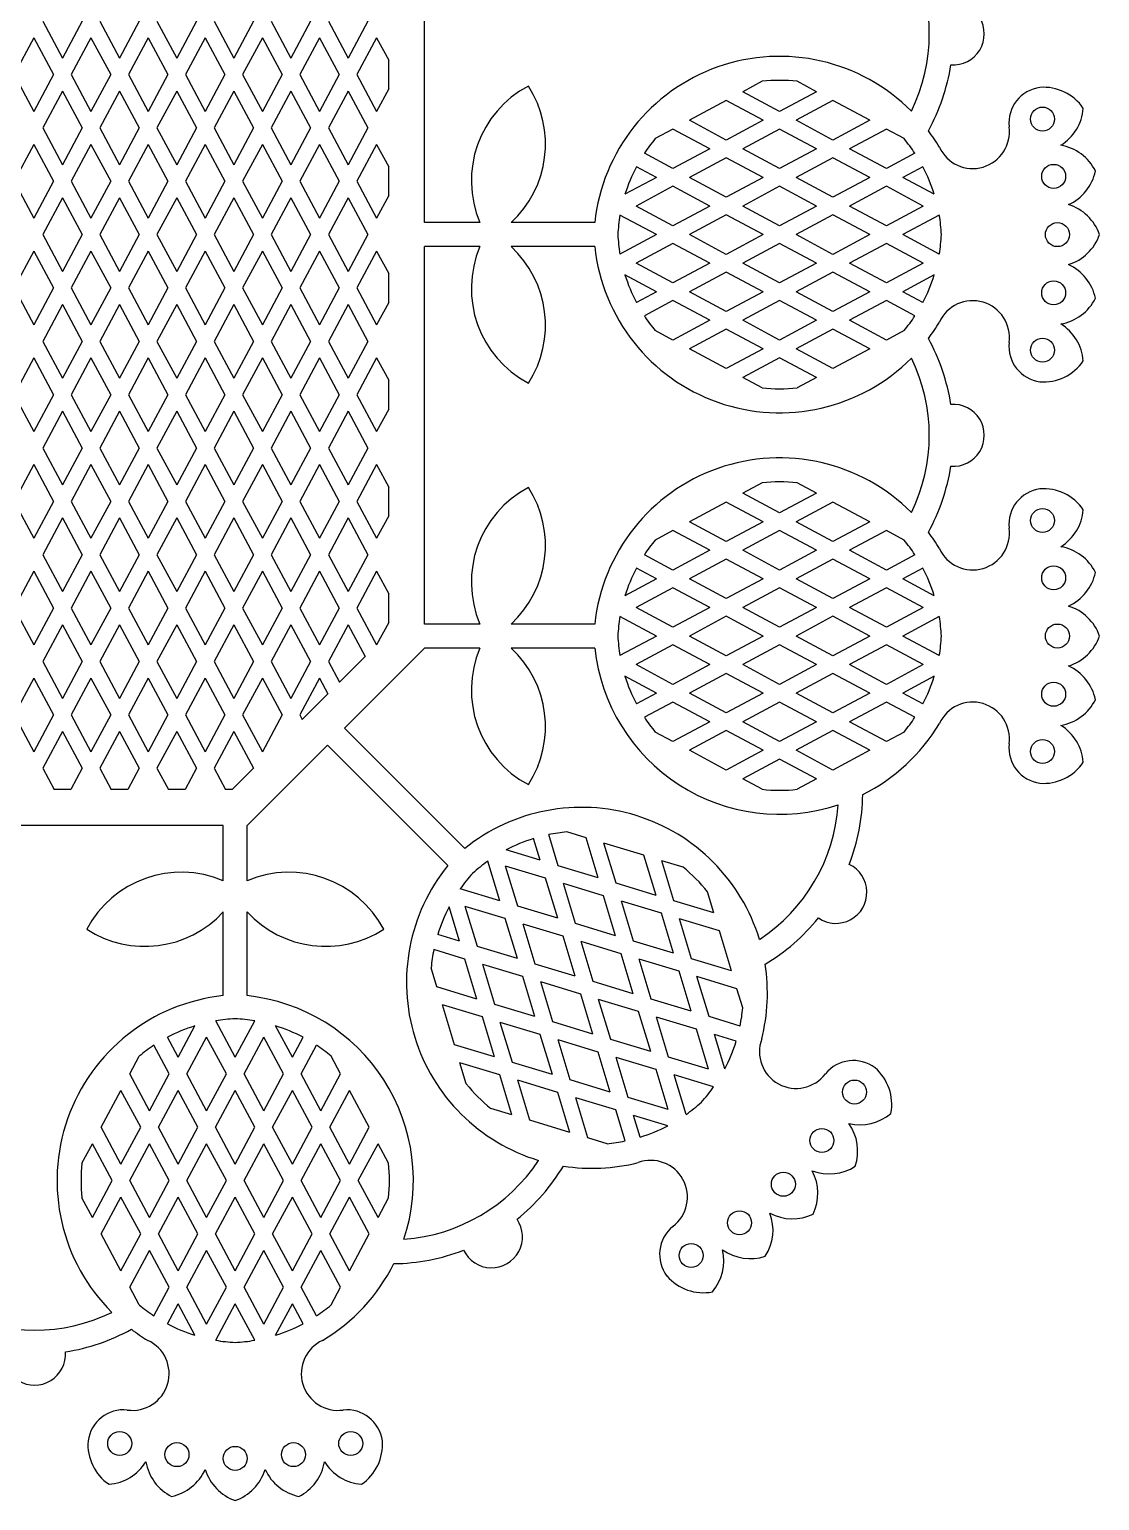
# Model space of a CAD drawing. Extents: x 130 to 830, y -237 to -14.
# Drawn here: x 251.7 to 340.9, y -230.8 to -108.1 of the extents above; entities that cross this region are included whole.
import ezdxf

# ---------------------------------------------------------------- set-up
doc = ezdxf.new("R2010")
doc.units = 0
doc.layers.get('0').update_dxf_attribs({"linetype": 'CONTINUOUS'})

msp = doc.modelspace()

# ---------------------------------------------------------------- linework, layer by layer
for p, q in [((284.657312, -124.241806), (284.657312, -92.775547)), ((252.806356, -107.44647), (254.45113, -110.518284)), ((256.095903, -107.44647), (254.45113, -110.518284)), ((257.570527, -107.44647), (259.215301, -110.518284)), ((260.860074, -107.44647), (259.215301, -110.518284)), ((262.334698, -107.44647), (263.979472, -110.518284)), ((265.624245, -107.44647), (263.979472, -110.518284)), ((267.098869, -107.44647), (268.743643, -110.518284)), ((270.388416, -107.44647), (268.743643, -110.518284)), ((271.86304, -107.44647), (273.507814, -110.518284)), ((275.152587, -107.44647), (273.507814, -110.518284)), ((276.627211, -107.44647), (278.271984, -110.518284)), ((279.916758, -107.44647), (278.271984, -110.518284)), ((252.069044, -108.82349), (250.424271, -111.895304)), ((252.069044, -108.82349), (253.713817, -111.895304)), ((256.833215, -108.82349), (255.188442, -111.895304)), ((256.833215, -108.82349), (258.477988, -111.895304)), ((261.597386, -108.82349), (259.952613, -111.895304)), ((261.597386, -108.82349), (263.242159, -111.895304)), ((266.361557, -108.82349), (264.716784, -111.895304)), ((266.361557, -108.82349), (268.00633, -111.895304)), ((271.125728, -108.82349), (269.480955, -111.895304)), ((271.125728, -108.82349), (272.770501, -111.895304)), ((275.889899, -108.82349), (274.245126, -111.895304)), ((275.889899, -108.82349), (277.534672, -111.895304)), ((280.65407, -108.82349), (279.009297, -111.895304)), ((280.65407, -108.82349), (281.657312, -110.697166)), ((281.657312, -113.093442), (281.657312, -110.697166)), ((250.424271, -111.895304), (252.069044, -114.967118)), ((253.713817, -111.895304), (252.069044, -114.967118)), ((255.188442, -111.895304), (256.833215, -114.967118)), ((258.477988, -111.895304), (256.833215, -114.967118)), ((259.952613, -111.895304), (261.597386, -114.967118)), ((263.242159, -111.895304), (261.597386, -114.967118)), ((264.716784, -111.895304), (266.361557, -114.967118)), ((268.00633, -111.895304), (266.361557, -114.967118)), ((269.480955, -111.895304), (271.125728, -114.967118)), ((272.770501, -111.895304), (271.125728, -114.967118)), ((274.245126, -111.895304), (275.889899, -114.967118)), ((277.534672, -111.895304), (275.889899, -114.967118)), ((279.009297, -111.895304), (280.65407, -114.967118)), ((312.810906, -112.461922), (311.18709, -113.331379)), ((317.330718, -113.331379), (315.706902, -112.461922)), ((254.45113, -113.272324), (252.806356, -116.344138)), ((254.45113, -113.272324), (256.095903, -116.344138)), ((259.215301, -113.272324), (257.570527, -116.344138)), ((259.215301, -113.272324), (260.860074, -116.344138)), ((263.979472, -113.272324), (262.334698, -116.344138)), ((263.979472, -113.272324), (265.624245, -116.344138)), ((268.743643, -113.272324), (267.098869, -116.344138)), ((268.743643, -113.272324), (270.388416, -116.344138)), ((273.507814, -113.272324), (271.86304, -116.344138)), ((273.507814, -113.272324), (275.152587, -116.344138)), ((278.271984, -113.272324), (276.627211, -116.344138)), ((278.271984, -113.272324), (279.916758, -116.344138)), ((281.657312, -113.093442), (280.65407, -114.967118)), ((314.258904, -114.976152), (311.18709, -113.331379)), ((317.330718, -113.331379), (314.258904, -114.976152)), ((309.81007, -114.068691), (306.738256, -115.713464)), ((312.881884, -115.713464), (309.81007, -114.068691)), ((318.707738, -114.068691), (315.635924, -115.713464)), ((321.779552, -115.713464), (318.707738, -114.068691)), ((252.806356, -116.344138), (254.45113, -119.415952)), ((256.095903, -116.344138), (254.45113, -119.415952)), ((257.570527, -116.344138), (259.215301, -119.415952)), ((260.860074, -116.344138), (259.215301, -119.415952)), ((262.334698, -116.344138), (263.979472, -119.415952)), ((265.624245, -116.344138), (263.979472, -119.415952)), ((267.098869, -116.344138), (268.743643, -119.415952)), ((270.388416, -116.344138), (268.743643, -119.415952)), ((271.86304, -116.344138), (273.507814, -119.415952)), ((275.152587, -116.344138), (273.507814, -119.415952)), ((276.627211, -116.344138), (278.271984, -119.415952)), ((279.916758, -116.344138), (278.271984, -119.415952)), ((305.361236, -116.450776), (303.885699, -117.240839)), ((308.43305, -118.09555), (305.361236, -116.450776)), ((309.81007, -117.358237), (306.738256, -115.713464)), ((312.881884, -115.713464), (309.81007, -117.358237)), ((314.258904, -116.450776), (311.18709, -118.09555)), ((317.330718, -118.09555), (314.258904, -116.450776)), ((318.707738, -117.358237), (315.635924, -115.713464)), ((321.779552, -115.713464), (318.707738, -117.358237)), ((323.156572, -116.450776), (320.084758, -118.09555)), ((324.632109, -117.240839), (323.156572, -116.450776)), ((252.069044, -117.721158), (250.424271, -120.792972)), ((252.069044, -117.721158), (253.713817, -120.792972)), ((256.833215, -117.721158), (255.188442, -120.792972)), ((256.833215, -117.721158), (258.477988, -120.792972)), ((261.597386, -117.721158), (259.952613, -120.792972)), ((261.597386, -117.721158), (263.242159, -120.792972)), ((266.361557, -117.721158), (264.716784, -120.792972)), ((266.361557, -117.721158), (268.00633, -120.792972)), ((271.125728, -117.721158), (269.480955, -120.792972)), ((271.125728, -117.721158), (272.770501, -120.792972)), ((275.889899, -117.721158), (274.245126, -120.792972)), ((275.889899, -117.721158), (277.534672, -120.792972)), ((280.65407, -117.721158), (279.009297, -120.792972)), ((280.65407, -117.721158), (281.657312, -119.594834)), ((305.361236, -119.740323), (302.977637, -118.464048)), ((308.43305, -118.09555), (305.361236, -119.740323)), ((309.81007, -118.832862), (306.738256, -120.477635)), ((312.881884, -120.477635), (309.81007, -118.832862)), ((314.258904, -119.740323), (311.18709, -118.09555)), ((317.330718, -118.09555), (314.258904, -119.740323)), ((318.707738, -118.832862), (315.635924, -120.477635)), ((321.779552, -120.477635), (318.707738, -118.832862)), ((323.156572, -119.740323), (320.084758, -118.09555)), ((325.54017, -118.464048), (323.156572, -119.740323)), ((281.657312, -121.99111), (281.657312, -119.594834)), ((303.984216, -120.477635), (302.315393, -119.58408)), ((326.202414, -119.58408), (324.533592, -120.477635)), ((250.424271, -120.792972), (252.069044, -123.864786)), ((253.713817, -120.792972), (252.069044, -123.864786)), ((255.188442, -120.792972), (256.833215, -123.864786)), ((258.477988, -120.792972), (256.833215, -123.864786)), ((259.952613, -120.792972), (261.597386, -123.864786)), ((263.242159, -120.792972), (261.597386, -123.864786)), ((264.716784, -120.792972), (266.361557, -123.864786)), ((268.00633, -120.792972), (266.361557, -123.864786)), ((269.480955, -120.792972), (271.125728, -123.864786)), ((272.770501, -120.792972), (271.125728, -123.864786)), ((274.245126, -120.792972), (275.889899, -123.864786)), ((277.534672, -120.792972), (275.889899, -123.864786)), ((279.009297, -120.792972), (280.65407, -123.864786)), ((303.984216, -120.477635), (301.361258, -121.882073)), ((305.361236, -121.214947), (302.289422, -122.859721)), ((308.43305, -122.859721), (305.361236, -121.214947)), ((309.81007, -122.122408), (306.738256, -120.477635)), ((312.881884, -120.477635), (309.81007, -122.122408)), ((314.258904, -121.214947), (311.18709, -122.859721)), ((317.330718, -122.859721), (314.258904, -121.214947)), ((318.707738, -122.122408), (315.635924, -120.477635)), ((321.779552, -120.477635), (318.707738, -122.122408)), ((323.156572, -121.214947), (320.084758, -122.859721)), ((326.228386, -122.859721), (323.156572, -121.214947)), ((327.156549, -121.882073), (324.533592, -120.477635)), ((254.45113, -122.169992), (252.806356, -125.241806)), ((254.45113, -122.169992), (256.095903, -125.241806)), ((259.215301, -122.169992), (257.570527, -125.241806)), ((259.215301, -122.169992), (260.860074, -125.241806)), ((263.979472, -122.169992), (262.334698, -125.241806)), ((263.979472, -122.169992), (265.624245, -125.241806)), ((268.743643, -122.169992), (267.098869, -125.241806)), ((268.743643, -122.169992), (270.388416, -125.241806)), ((273.507814, -122.169992), (271.86304, -125.241806)), ((273.507814, -122.169992), (275.152587, -125.241806)), ((278.271984, -122.169992), (276.627211, -125.241806)), ((278.271984, -122.169992), (279.916758, -125.241806)), ((281.657312, -121.99111), (280.65407, -123.864786)), ((303.984216, -125.241806), (300.945851, -123.614943)), ((305.361236, -124.504494), (302.289422, -122.859721)), ((308.43305, -122.859721), (305.361236, -124.504494)), ((309.81007, -123.597033), (306.738256, -125.241806)), ((312.881884, -125.241806), (309.81007, -123.597033)), ((314.258904, -124.504494), (311.18709, -122.859721)), ((317.330718, -122.859721), (314.258904, -124.504494)), ((318.707738, -123.597033), (315.635924, -125.241806)), ((321.779552, -125.241806), (318.707738, -123.597033)), ((323.156572, -124.504494), (320.084758, -122.859721)), ((326.228386, -122.859721), (323.156572, -124.504494)), ((327.571956, -123.614943), (324.533592, -125.241806)), ((289.262861, -124.241806), (284.657312, -124.241806)), ((298.840695, -124.241806), (291.867067, -124.241806)), ((252.806356, -125.241806), (254.45113, -128.31362)), ((256.095903, -125.241806), (254.45113, -128.31362)), ((257.570527, -125.241806), (259.215301, -128.31362)), ((260.860074, -125.241806), (259.215301, -128.31362)), ((262.334698, -125.241806), (263.979472, -128.31362)), ((265.624245, -125.241806), (263.979472, -128.31362)), ((267.098869, -125.241806), (268.743643, -128.31362)), ((270.388416, -125.241806), (268.743643, -128.31362)), ((271.86304, -125.241806), (273.507814, -128.31362)), ((275.152587, -125.241806), (273.507814, -128.31362)), ((276.627211, -125.241806), (278.271984, -128.31362)), ((279.916758, -125.241806), (278.271984, -128.31362)), ((284.657312, -157.708066), (284.657312, -126.241806)), ((289.262861, -126.241806), (284.657312, -126.241806)), ((298.840695, -126.241806), (291.867067, -126.241806)), ((303.984216, -125.241806), (300.945851, -126.868669)), ((305.361236, -125.979118), (302.289422, -127.623892)), ((308.43305, -127.623892), (305.361236, -125.979118)), ((309.81007, -126.886579), (306.738256, -125.241806)), ((312.881884, -125.241806), (309.81007, -126.886579)), ((314.258904, -125.979118), (311.18709, -127.623892)), ((317.330718, -127.623892), (314.258904, -125.979118)), ((318.707738, -126.886579), (315.635924, -125.241806)), ((321.779552, -125.241806), (318.707738, -126.886579)), ((323.156572, -125.979118), (320.084758, -127.623892)), ((326.228386, -127.623892), (323.156572, -125.979118)), ((327.571956, -126.868669), (324.533592, -125.241806)), ((252.069044, -126.618826), (250.424271, -129.69064)), ((252.069044, -126.618826), (253.713817, -129.69064)), ((256.833215, -126.618826), (255.188442, -129.69064)), ((256.833215, -126.618826), (258.477988, -129.69064)), ((261.597386, -126.618826), (259.952613, -129.69064)), ((261.597386, -126.618826), (263.242159, -129.69064)), ((266.361557, -126.618826), (264.716784, -129.69064)), ((266.361557, -126.618826), (268.00633, -129.69064)), ((271.125728, -126.618826), (269.480955, -129.69064)), ((271.125728, -126.618826), (272.770501, -129.69064)), ((275.889899, -126.618826), (274.245126, -129.69064)), ((275.889899, -126.618826), (277.534672, -129.69064)), ((280.65407, -126.618826), (279.009297, -129.69064)), ((280.65407, -126.618826), (281.657312, -128.492502)), ((281.657312, -130.888778), (281.657312, -128.492502)), ((303.984216, -130.005977), (301.361258, -128.60154)), ((305.361236, -129.268665), (302.289422, -127.623892)), ((308.43305, -127.623892), (305.361236, -129.268665)), ((309.81007, -128.361204), (306.738256, -130.005977)), ((312.881884, -130.005977), (309.81007, -128.361204)), ((314.258904, -129.268665), (311.18709, -127.623892)), ((317.330718, -127.623892), (314.258904, -129.268665)), ((318.707738, -128.361204), (315.635924, -130.005977)), ((321.779552, -130.005977), (318.707738, -128.361204)), ((323.156572, -129.268665), (320.084758, -127.623892)), ((326.228386, -127.623892), (323.156572, -129.268665)), ((327.156549, -128.60154), (324.533592, -130.005977)), ((250.424271, -129.69064), (252.069044, -132.762454)), ((253.713817, -129.69064), (252.069044, -132.762454)), ((255.188442, -129.69064), (256.833215, -132.762454)), ((258.477988, -129.69064), (256.833215, -132.762454)), ((259.952613, -129.69064), (261.597386, -132.762454)), ((263.242159, -129.69064), (261.597386, -132.762454)), ((264.716784, -129.69064), (266.361557, -132.762454)), ((268.00633, -129.69064), (266.361557, -132.762454)), ((269.480955, -129.69064), (271.125728, -132.762454)), ((272.770501, -129.69064), (271.125728, -132.762454)), ((274.245126, -129.69064), (275.889899, -132.762454)), ((277.534672, -129.69064), (275.889899, -132.762454)), ((279.009297, -129.69064), (280.65407, -132.762454)), ((303.984216, -130.005977), (302.315393, -130.899532)), ((309.81007, -131.65075), (306.738256, -130.005977)), ((312.881884, -130.005977), (309.81007, -131.65075)), ((318.707738, -131.65075), (315.635924, -130.005977)), ((321.779552, -130.005977), (318.707738, -131.65075)), ((326.202414, -130.899532), (324.533592, -130.005977)), ((254.45113, -131.06766), (252.806356, -134.139474)), ((254.45113, -131.06766), (256.095903, -134.139474)), ((259.215301, -131.06766), (257.570527, -134.139474)), ((259.215301, -131.06766), (260.860074, -134.139474)), ((263.979472, -131.06766), (262.334698, -134.139474)), ((263.979472, -131.06766), (265.624245, -134.139474)), ((268.743643, -131.06766), (267.098869, -134.139474)), ((268.743643, -131.06766), (270.388416, -134.139474)), ((273.507814, -131.06766), (271.86304, -134.139474)), ((273.507814, -131.06766), (275.152587, -134.139474)), ((278.271984, -131.06766), (276.627211, -134.139474)), ((278.271984, -131.06766), (279.916758, -134.139474)), ((281.657312, -130.888778), (280.65407, -132.762454)), ((305.361236, -130.743289), (302.977637, -132.019564)), ((308.43305, -132.388063), (305.361236, -130.743289)), ((314.258904, -130.743289), (311.18709, -132.388063)), ((317.330718, -132.388063), (314.258904, -130.743289)), ((323.156572, -130.743289), (320.084758, -132.388063)), ((325.54017, -132.019564), (323.156572, -130.743289)), ((308.43305, -132.388063), (305.361236, -134.032836)), ((314.258904, -134.032836), (311.18709, -132.388063)), ((317.330718, -132.388063), (314.258904, -134.032836)), ((323.156572, -134.032836), (320.084758, -132.388063)), ((305.361236, -134.032836), (303.885699, -133.242774)), ((309.81007, -133.125375), (306.738256, -134.770148)), ((312.881884, -134.770148), (309.81007, -133.125375)), ((318.707738, -133.125375), (315.635924, -134.770148)), ((321.779552, -134.770148), (318.707738, -133.125375)), ((324.632109, -133.242774), (323.156572, -134.032836)), ((252.806356, -134.139474), (254.45113, -137.211288)), ((256.095903, -134.139474), (254.45113, -137.211288)), ((257.570527, -134.139474), (259.215301, -137.211288)), ((260.860074, -134.139474), (259.215301, -137.211288)), ((262.334698, -134.139474), (263.979472, -137.211288)), ((265.624245, -134.139474), (263.979472, -137.211288)), ((267.098869, -134.139474), (268.743643, -137.211288)), ((270.388416, -134.139474), (268.743643, -137.211288)), ((271.86304, -134.139474), (273.507814, -137.211288)), ((275.152587, -134.139474), (273.507814, -137.211288)), ((276.627211, -134.139474), (278.271984, -137.211288)), ((279.916758, -134.139474), (278.271984, -137.211288)), ((309.81007, -136.414921), (306.738256, -134.770148)), ((312.881884, -134.770148), (309.81007, -136.414921)), ((318.707738, -136.414921), (315.635924, -134.770148)), ((321.779552, -134.770148), (318.707738, -136.414921)), ((252.069044, -135.516494), (250.424271, -138.588308)), ((252.069044, -135.516494), (253.713817, -138.588308)), ((256.833215, -135.516494), (255.188442, -138.588308)), ((256.833215, -135.516494), (258.477988, -138.588308)), ((261.597386, -135.516494), (259.952613, -138.588308)), ((261.597386, -135.516494), (263.242159, -138.588308)), ((266.361557, -135.516494), (264.716784, -138.588308)), ((266.361557, -135.516494), (268.00633, -138.588308)), ((271.125728, -135.516494), (269.480955, -138.588308)), ((271.125728, -135.516494), (272.770501, -138.588308)), ((275.889899, -135.516494), (274.245126, -138.588308)), ((275.889899, -135.516494), (277.534672, -138.588308)), ((280.65407, -135.516494), (279.009297, -138.588308)), ((280.65407, -135.516494), (281.657312, -137.39017)), ((314.258904, -135.50746), (311.18709, -137.152234)), ((317.330718, -137.152234), (314.258904, -135.50746)), ((312.810906, -138.02169), (311.18709, -137.152234)), ((317.330718, -137.152234), (315.706902, -138.02169)), ((250.424271, -138.588308), (252.069044, -141.660122)), ((253.713817, -138.588308), (252.069044, -141.660122)), ((255.188442, -138.588308), (256.833215, -141.660122)), ((258.477988, -138.588308), (256.833215, -141.660122)), ((259.952613, -138.588308), (261.597386, -141.660122)), ((263.242159, -138.588308), (261.597386, -141.660122)), ((264.716784, -138.588308), (266.361557, -141.660122)), ((268.00633, -138.588308), (266.361557, -141.660122)), ((269.480955, -138.588308), (271.125728, -141.660122)), ((272.770501, -138.588308), (271.125728, -141.660122)), ((274.245126, -138.588308), (275.889899, -141.660122)), ((277.534672, -138.588308), (275.889899, -141.660122)), ((279.009297, -138.588308), (280.65407, -141.660122)), ((281.657312, -139.786446), (281.657312, -137.39017)), ((281.657312, -139.786446), (280.65407, -141.660122)), ((254.45113, -139.965328), (252.806356, -143.037142)), ((254.45113, -139.965328), (256.095903, -143.037142)), ((259.215301, -139.965328), (257.570527, -143.037142)), ((259.215301, -139.965328), (260.860074, -143.037142)), ((263.979472, -139.965328), (262.334698, -143.037142)), ((263.979472, -139.965328), (265.624245, -143.037142)), ((268.743643, -139.965328), (267.098869, -143.037142)), ((268.743643, -139.965328), (270.388416, -143.037142)), ((273.507814, -139.965328), (271.86304, -143.037142)), ((273.507814, -139.965328), (275.152587, -143.037142)), ((278.271984, -139.965328), (276.627211, -143.037142)), ((278.271984, -139.965328), (279.916758, -143.037142)), ((252.806356, -143.037142), (254.45113, -146.108956)), ((256.095903, -143.037142), (254.45113, -146.108956)), ((257.570527, -143.037142), (259.215301, -146.108956)), ((260.860074, -143.037142), (259.215301, -146.108956)), ((262.334698, -143.037142), (263.979472, -146.108956)), ((265.624245, -143.037142), (263.979472, -146.108956)), ((267.098869, -143.037142), (268.743643, -146.108956)), ((270.388416, -143.037142), (268.743643, -146.108956)), ((271.86304, -143.037142), (273.507814, -146.108956)), ((275.152587, -143.037142), (273.507814, -146.108956)), ((276.627211, -143.037142), (278.271984, -146.108956)), ((279.916758, -143.037142), (278.271984, -146.108956)), ((252.069044, -144.414162), (250.424271, -147.485976)), ((252.069044, -144.414162), (253.713817, -147.485976)), ((256.833215, -144.414162), (255.188442, -147.485976)), ((256.833215, -144.414162), (258.477988, -147.485976)), ((261.597386, -144.414162), (259.952613, -147.485976)), ((261.597386, -144.414162), (263.242159, -147.485976)), ((266.361557, -144.414162), (264.716784, -147.485976)), ((266.361557, -144.414162), (268.00633, -147.485976)), ((271.125728, -144.414162), (269.480955, -147.485976)), ((271.125728, -144.414162), (272.770501, -147.485976)), ((275.889899, -144.414162), (274.245126, -147.485976)), ((275.889899, -144.414162), (277.534672, -147.485976)), ((280.65407, -144.414162), (279.009297, -147.485976)), ((280.65407, -144.414162), (281.657312, -146.287838)), ((312.810906, -145.928182), (311.18709, -146.797638)), ((317.330718, -146.797638), (315.706902, -145.928182)), ((281.657312, -148.684114), (281.657312, -146.287838)), ((314.258904, -148.442411), (311.18709, -146.797638)), ((317.330718, -146.797638), (314.258904, -148.442411)), ((250.424271, -147.485976), (252.069044, -150.55779)), ((253.713817, -147.485976), (252.069044, -150.55779)), ((255.188442, -147.485976), (256.833215, -150.55779)), ((258.477988, -147.485976), (256.833215, -150.55779)), ((259.952613, -147.485976), (261.597386, -150.55779)), ((263.242159, -147.485976), (261.597386, -150.55779)), ((264.716784, -147.485976), (266.361557, -150.55779)), ((268.00633, -147.485976), (266.361557, -150.55779)), ((269.480955, -147.485976), (271.125728, -150.55779)), ((272.770501, -147.485976), (271.125728, -150.55779)), ((274.245126, -147.485976), (275.889899, -150.55779)), ((277.534672, -147.485976), (275.889899, -150.55779)), ((279.009297, -147.485976), (280.65407, -150.55779)), ((309.81007, -147.53495), (306.738256, -149.179724)), ((312.881884, -149.179724), (309.81007, -147.53495)), ((318.707738, -147.53495), (315.635924, -149.179724)), ((321.779552, -149.179724), (318.707738, -147.53495)), ((254.45113, -148.862996), (252.806356, -151.93481)), ((254.45113, -148.862996), (256.095903, -151.93481)), ((259.215301, -148.862996), (257.570527, -151.93481)), ((259.215301, -148.862996), (260.860074, -151.93481)), ((263.979472, -148.862996), (262.334698, -151.93481)), ((263.979472, -148.862996), (265.624245, -151.93481)), ((268.743643, -148.862996), (267.098869, -151.93481)), ((268.743643, -148.862996), (270.388416, -151.93481)), ((273.507814, -148.862996), (271.86304, -151.93481)), ((273.507814, -148.862996), (275.152587, -151.93481)), ((278.271984, -148.862996), (276.627211, -151.93481)), ((278.271984, -148.862996), (279.916758, -151.93481)), ((281.657312, -148.684114), (280.65407, -150.55779)), ((309.81007, -150.824497), (306.738256, -149.179724)), ((312.881884, -149.179724), (309.81007, -150.824497)), ((318.707738, -150.824497), (315.635924, -149.179724)), ((321.779552, -149.179724), (318.707738, -150.824497)), ((305.361236, -149.917036), (303.885699, -150.707098)), ((308.43305, -151.561809), (305.361236, -149.917036)), ((314.258904, -149.917036), (311.18709, -151.561809)), ((317.330718, -151.561809), (314.258904, -149.917036)), ((323.156572, -149.917036), (320.084758, -151.561809)), ((324.632109, -150.707098), (323.156572, -149.917036)), ((252.806356, -151.93481), (254.45113, -155.006624)), ((256.095903, -151.93481), (254.45113, -155.006624)), ((257.570527, -151.93481), (259.215301, -155.006624)), ((260.860074, -151.93481), (259.215301, -155.006624)), ((262.334698, -151.93481), (263.979472, -155.006624)), ((265.624245, -151.93481), (263.979472, -155.006624)), ((267.098869, -151.93481), (268.743643, -155.006624)), ((270.388416, -151.93481), (268.743643, -155.006624)), ((271.86304, -151.93481), (273.507814, -155.006624)), ((275.152587, -151.93481), (273.507814, -155.006624)), ((276.627211, -151.93481), (278.271984, -155.006624)), ((279.916758, -151.93481), (278.271984, -155.006624)), ((305.361236, -153.206582), (302.977637, -151.930307)), ((308.43305, -151.561809), (305.361236, -153.206582)), ((314.258904, -153.206582), (311.18709, -151.561809)), ((317.330718, -151.561809), (314.258904, -153.206582)), ((323.156572, -153.206582), (320.084758, -151.561809)), ((325.54017, -151.930307), (323.156572, -153.206582)), ((252.069044, -153.31183), (250.424271, -156.383644)), ((252.069044, -153.31183), (253.713817, -156.383644)), ((256.833215, -153.31183), (255.188442, -156.383644)), ((256.833215, -153.31183), (258.477988, -156.383644)), ((261.597386, -153.31183), (259.952613, -156.383644)), ((261.597386, -153.31183), (263.242159, -156.383644)), ((266.361557, -153.31183), (264.716784, -156.383644)), ((266.361557, -153.31183), (268.00633, -156.383644)), ((271.125728, -153.31183), (269.480955, -156.383644)), ((271.125728, -153.31183), (272.770501, -156.383644)), ((275.889899, -153.31183), (274.245126, -156.383644)), ((275.889899, -153.31183), (277.534672, -156.383644)), ((280.65407, -153.31183), (279.009297, -156.383644)), ((280.65407, -153.31183), (281.657312, -155.185506)), ((303.984216, -153.943895), (302.315393, -153.05034)), ((309.81007, -152.299121), (306.738256, -153.943895)), ((312.881884, -153.943895), (309.81007, -152.299121)), ((318.707738, -152.299121), (315.635924, -153.943895)), ((321.779552, -153.943895), (318.707738, -152.299121)), ((326.202414, -153.05034), (324.533592, -153.943895)), ((303.984216, -153.943895), (301.361258, -155.348332)), ((309.81007, -155.588668), (306.738256, -153.943895)), ((312.881884, -153.943895), (309.81007, -155.588668)), ((318.707738, -155.588668), (315.635924, -153.943895)), ((321.779552, -153.943895), (318.707738, -155.588668)), ((327.156549, -155.348332), (324.533592, -153.943895)), ((281.657312, -157.581782), (281.657312, -155.185506)), ((305.361236, -154.681207), (302.289422, -156.32598)), ((308.43305, -156.32598), (305.361236, -154.681207)), ((314.258904, -154.681207), (311.18709, -156.32598)), ((317.330718, -156.32598), (314.258904, -154.681207)), ((323.156572, -154.681207), (320.084758, -156.32598)), ((326.228386, -156.32598), (323.156572, -154.681207)), ((250.424271, -156.383644), (252.069044, -159.455458)), ((253.713817, -156.383644), (252.069044, -159.455458)), ((255.188442, -156.383644), (256.833215, -159.455458)), ((258.477988, -156.383644), (256.833215, -159.455458)), ((259.952613, -156.383644), (261.597386, -159.455458)), ((263.242159, -156.383644), (261.597386, -159.455458)), ((264.716784, -156.383644), (266.361557, -159.455458)), ((268.00633, -156.383644), (266.361557, -159.455458)), ((269.480955, -156.383644), (271.125728, -159.455458)), ((272.770501, -156.383644), (271.125728, -159.455458)), ((274.245126, -156.383644), (275.889899, -159.455458)), ((277.534672, -156.383644), (275.889899, -159.455458)), ((279.009297, -156.383644), (280.65407, -159.455458)), ((305.361236, -157.970753), (302.289422, -156.32598)), ((308.43305, -156.32598), (305.361236, -157.970753)), ((314.258904, -157.970753), (311.18709, -156.32598)), ((317.330718, -156.32598), (314.258904, -157.970753)), ((323.156572, -157.970753), (320.084758, -156.32598)), ((326.228386, -156.32598), (323.156572, -157.970753)), ((254.45113, -157.760664), (252.806356, -160.832478)), ((254.45113, -157.760664), (256.095903, -160.832478)), ((259.215301, -157.760664), (257.570527, -160.832478)), ((259.215301, -157.760664), (260.860074, -160.832478)), ((263.979472, -157.760664), (262.334698, -160.832478)), ((263.979472, -157.760664), (265.624245, -160.832478)), ((268.743643, -157.760664), (267.098869, -160.832478)), ((268.743643, -157.760664), (270.388416, -160.832478)), ((273.507814, -157.760664), (271.86304, -160.832478)), ((273.507814, -157.760664), (275.152587, -160.832478)), ((278.271984, -157.760664), (276.627211, -160.832478)), ((278.271984, -157.760664), (279.697921, -160.423774)), ((281.657312, -157.581782), (280.65407, -159.455458)), ((289.262861, -157.708066), (284.657312, -157.708066)), ((298.840695, -157.708066), (291.867067, -157.708066)), ((303.984216, -158.708066), (300.945851, -157.081203)), ((309.81007, -157.063292), (306.738256, -158.708066)), ((312.881884, -158.708066), (309.81007, -157.063292)), ((318.707738, -157.063292), (315.635924, -158.708066)), ((321.779552, -158.708066), (318.707738, -157.063292)), ((327.571956, -157.081203), (324.533592, -158.708066)), ((303.984216, -158.708066), (300.945851, -160.334929)), ((309.81007, -160.352839), (306.738256, -158.708066)), ((312.881884, -158.708066), (309.81007, -160.352839)), ((318.707738, -160.352839), (315.635924, -158.708066)), ((321.779552, -158.708066), (318.707738, -160.352839)), ((327.571956, -160.334929), (324.533592, -158.708066)), ((279.697921, -160.423774), (277.555509, -162.566186)), ((284.65627, -159.708066), (277.965594, -166.398741)), ((289.262861, -159.708066), (284.65627, -159.708066)), ((298.840695, -159.708066), (291.867067, -159.708066)), ((305.361236, -159.445378), (302.289422, -161.090151)), ((308.43305, -161.090151), (305.361236, -159.445378)), ((314.258904, -159.445378), (311.18709, -161.090151)), ((317.330718, -161.090151), (314.258904, -159.445378)), ((323.156572, -159.445378), (320.084758, -161.090151)), ((326.228386, -161.090151), (323.156572, -159.445378)), ((252.806356, -160.832478), (254.45113, -163.904292)), ((256.095903, -160.832478), (254.45113, -163.904292)), ((257.570527, -160.832478), (259.215301, -163.904292)), ((260.860074, -160.832478), (259.215301, -163.904292)), ((262.334698, -160.832478), (263.979472, -163.904292)), ((265.624245, -160.832478), (263.979472, -163.904292)), ((267.098869, -160.832478), (268.743643, -163.904292)), ((270.388416, -160.832478), (268.743643, -163.904292)), ((271.86304, -160.832478), (273.507814, -163.904292)), ((275.152587, -160.832478), (273.507814, -163.904292)), ((276.627211, -160.832478), (277.555509, -162.566186)), ((305.361236, -162.734924), (302.289422, -161.090151)), ((308.43305, -161.090151), (305.361236, -162.734924)), ((309.81007, -161.827463), (306.738256, -163.472237)), ((312.881884, -163.472237), (309.81007, -161.827463)), ((314.258904, -162.734924), (311.18709, -161.090151)), ((317.330718, -161.090151), (314.258904, -162.734924)), ((318.707738, -161.827463), (315.635924, -163.472237)), ((321.779552, -163.472237), (318.707738, -161.827463)), ((323.156572, -162.734924), (320.084758, -161.090151)), ((326.228386, -161.090151), (323.156572, -162.734924)), ((252.069044, -162.209498), (250.424271, -165.281312)), ((252.069044, -162.209498), (253.713817, -165.281312)), ((256.833215, -162.209498), (255.188442, -165.281312)), ((256.833215, -162.209498), (258.477988, -165.281312)), ((261.597386, -162.209498), (259.952613, -165.281312)), ((261.597386, -162.209498), (263.242159, -165.281312)), ((266.361557, -162.209498), (264.716784, -165.281312)), ((266.361557, -162.209498), (268.00633, -165.281312)), ((271.125728, -162.209498), (269.480955, -165.281312)), ((271.125728, -162.209498), (272.770501, -165.281312)), ((275.889899, -162.209498), (274.245126, -165.281312)), ((275.889899, -162.209498), (276.595117, -163.526578)), ((303.984216, -163.472237), (301.361258, -162.067799)), ((327.156549, -162.067799), (324.533592, -163.472237)), ((276.595117, -163.526578), (274.452705, -165.66899)), ((303.984216, -163.472237), (302.315393, -164.365792)), ((305.361236, -164.209549), (302.977637, -165.485824)), ((308.43305, -165.854322), (305.361236, -164.209549)), ((309.81007, -165.11701), (306.738256, -163.472237)), ((312.881884, -163.472237), (309.81007, -165.11701)), ((314.258904, -164.209549), (311.18709, -165.854322)), ((317.330718, -165.854322), (314.258904, -164.209549)), ((318.707738, -165.11701), (315.635924, -163.472237)), ((321.779552, -163.472237), (318.707738, -165.11701)), ((323.156572, -164.209549), (320.084758, -165.854322)), ((325.54017, -165.485824), (323.156572, -164.209549)), ((326.202414, -164.365792), (324.533592, -163.472237)), ((250.424271, -165.281312), (252.069044, -168.353126)), ((253.713817, -165.281312), (252.069044, -168.353126)), ((255.188442, -165.281312), (256.833215, -168.353126)), ((258.477988, -165.281312), (256.833215, -168.353126)), ((259.952613, -165.281312), (261.597386, -168.353126)), ((263.242159, -165.281312), (261.597386, -168.353126)), ((264.716784, -165.281312), (266.361557, -168.353126)), ((268.00633, -165.281312), (266.361557, -168.353126)), ((269.480955, -165.281312), (271.125728, -168.353126)), ((272.770501, -165.281312), (271.125728, -168.353126)), ((274.245126, -165.281312), (274.452705, -165.66899)), ((254.45113, -166.658332), (252.806356, -169.730146)), ((254.45113, -166.658332), (256.095903, -169.730146)), ((259.215301, -166.658332), (257.570527, -169.730146)), ((259.215301, -166.658332), (260.860074, -169.730146)), ((263.979472, -166.658332), (262.334698, -169.730146)), ((263.979472, -166.658332), (265.624245, -169.730146)), ((268.743643, -166.658332), (267.098869, -169.730146)), ((268.743643, -166.658332), (270.388416, -169.730146)), ((287.994761, -176.427908), (277.965594, -166.398741)), ((305.361236, -167.499095), (303.885699, -166.709033)), ((308.43305, -165.854322), (305.361236, -167.499095)), ((309.81007, -166.591634), (306.738256, -168.236408)), ((312.881884, -168.236408), (309.81007, -166.591634)), ((314.258904, -167.499095), (311.18709, -165.854322)), ((317.330718, -165.854322), (314.258904, -167.499095)), ((318.707738, -166.591634), (315.635924, -168.236408)), ((321.779552, -168.236408), (318.707738, -166.591634)), ((323.156572, -167.499095), (320.084758, -165.854322)), ((324.632109, -166.709033), (323.156572, -167.499095)), ((269.860705, -174.503631), (276.551381, -167.812955)), ((286.580547, -177.842121), (276.551381, -167.812955)), ((309.81007, -169.881181), (306.738256, -168.236408)), ((312.881884, -168.236408), (309.81007, -169.881181)), ((314.258904, -168.97372), (311.18709, -170.618493)), ((317.330718, -170.618493), (314.258904, -168.97372)), ((318.707738, -169.881181), (315.635924, -168.236408)), ((321.779552, -168.236408), (318.707738, -169.881181)), ((252.806356, -169.730146), (253.75651, -171.504672)), ((256.095903, -169.730146), (255.14575, -171.504672)), ((257.570527, -169.730146), (258.520681, -171.504672)), ((260.860074, -169.730146), (259.909921, -171.504672)), ((262.334698, -169.730146), (263.284851, -171.504672)), ((265.624245, -169.730146), (264.674092, -171.504672)), ((267.098869, -169.730146), (268.049022, -171.504672)), ((270.384804, -169.736891), (268.617023, -171.504672)), ((270.388416, -169.730146), (270.384804, -169.736891)), ((255.14575, -171.504672), (253.75651, -171.504672)), ((259.909921, -171.504672), (258.520681, -171.504672)), ((264.674092, -171.504672), (263.284851, -171.504672)), ((268.617023, -171.504672), (268.049022, -171.504672)), ((312.810906, -171.48795), (311.18709, -170.618493)), ((317.330718, -170.618493), (315.706902, -171.48795)), ((267.860705, -174.504672), (236.394446, -174.504672)), ((267.860705, -179.110222), (267.860705, -174.504672)), ((269.860705, -179.110222), (269.860705, -174.503631)), ((295.788509, -177.855597), (295.005513, -175.267676)), ((298.11457, -175.529536), (296.512549, -175.044833)), ((294.29345, -177.403255), (291.445652, -176.541632)), ((294.29345, -177.403255), (293.745253, -175.591381)), ((299.12364, -178.864667), (298.11457, -175.529536)), ((302.944759, -176.990948), (299.609628, -175.981878)), ((300.618698, -179.317009), (299.609628, -175.981878)), ((290.924673, -180.772033), (289.92659, -177.473219)), ((303.953829, -180.326079), (302.944759, -176.990948)), ((305.448888, -180.778421), (304.439818, -177.44329)), ((306.202827, -177.976703), (304.439818, -177.44329)), ((294.745792, -178.898314), (291.410661, -177.889244)), ((292.419731, -181.224375), (291.410661, -177.889244)), ((295.754862, -182.233445), (294.745792, -178.898314)), ((299.12364, -178.864667), (295.788509, -177.855597)), ((290.924673, -180.772033), (287.625859, -179.773951)), ((297.249921, -182.685787), (296.240851, -179.350656)), ((299.575981, -180.359726), (296.240851, -179.350656)), ((303.953829, -180.326079), (300.618698, -179.317009)), ((308.784019, -181.787491), (308.250606, -180.024481)), ((287.555895, -184.140811), (286.694271, -181.293013)), ((289.050954, -184.593152), (288.041884, -181.258022)), ((291.377014, -182.267092), (288.041884, -181.258022)), ((295.754862, -182.233445), (292.419731, -181.224375)), ((300.585051, -183.694857), (299.575981, -180.359726)), ((302.08011, -184.147199), (301.07104, -180.812068)), ((304.406171, -181.821138), (301.07104, -180.812068)), ((308.784019, -181.787491), (305.448888, -180.778421)), ((267.860705, -188.688055), (267.860705, -181.714427)), ((269.860705, -188.688055), (269.860705, -181.714427)), ((292.386084, -185.602223), (291.377014, -182.267092)), ((296.207204, -183.728504), (292.872073, -182.719433)), ((293.881143, -186.054564), (292.872073, -182.719433)), ((300.585051, -183.694857), (297.249921, -182.685787)), ((305.415241, -185.156269), (304.406171, -181.821138)), ((309.23636, -183.28255), (305.90123, -182.27348)), ((306.9103, -185.60861), (305.90123, -182.27348)), ((287.555895, -184.140811), (285.744021, -183.592614)), ((297.216274, -187.063634), (296.207204, -183.728504)), ((310.24543, -186.61768), (309.23636, -183.28255)), ((288.008237, -185.635869), (285.420315, -184.852873)), ((292.386084, -185.602223), (289.050954, -184.593152)), ((298.711333, -187.515976), (297.702262, -184.180845)), ((301.037393, -185.189915), (297.702262, -184.180845)), ((302.046463, -188.525046), (301.037393, -185.189915)), ((305.415241, -185.156269), (302.08011, -184.147199)), ((285.682176, -187.96193), (285.197472, -186.359909)), ((289.017307, -188.971), (288.008237, -185.635869)), ((290.512365, -189.423342), (289.503295, -186.088211)), ((292.838426, -187.097281), (289.503295, -186.088211)), ((297.216274, -187.063634), (293.881143, -186.054564)), ((305.867583, -186.651327), (302.532452, -185.642257)), ((303.541522, -188.977388), (302.532452, -185.642257)), ((310.24543, -186.61768), (306.9103, -185.60861)), ((293.847496, -190.432412), (292.838426, -187.097281)), ((295.342555, -190.884754), (294.333485, -187.549623)), ((297.668616, -188.558693), (294.333485, -187.549623)), ((302.046463, -188.525046), (298.711333, -187.515976)), ((306.876653, -189.986458), (305.867583, -186.651327)), ((310.697772, -188.112739), (307.362641, -187.103669)), ((308.371711, -190.4388), (307.362641, -187.103669)), ((289.017307, -188.971), (285.682176, -187.96193)), ((298.677686, -191.893824), (297.668616, -188.558693)), ((311.182476, -189.71476), (310.697772, -188.112739)), ((287.143588, -192.792119), (286.134518, -189.456989)), ((289.469649, -190.466059), (286.134518, -189.456989)), ((293.847496, -190.432412), (290.512365, -189.423342)), ((300.172744, -192.346166), (299.163674, -189.011035)), ((302.498805, -190.020105), (299.163674, -189.011035)), ((303.507875, -193.355236), (302.498805, -190.020105)), ((306.876653, -189.986458), (303.541522, -188.977388)), ((264.096534, -193.831576), (265.500971, -191.208619)), ((268.860705, -193.831576), (267.233842, -190.793212)), ((268.860705, -193.831576), (270.487568, -190.793212)), ((273.624876, -193.831576), (272.220439, -191.208619)), ((290.478719, -193.80119), (289.469649, -190.466059)), ((294.299838, -191.927471), (290.964707, -190.918401)), ((291.973777, -194.253531), (290.964707, -190.918401)), ((298.677686, -191.893824), (295.342555, -190.884754)), ((307.328995, -191.481517), (303.993864, -190.472447)), ((305.002934, -193.807577), (303.993864, -190.472447)), ((310.959633, -191.221796), (308.371711, -190.4388)), ((264.096534, -193.831576), (263.202979, -192.162754)), ((264.833846, -195.208596), (266.47862, -192.136782)), ((268.123393, -195.208596), (266.47862, -192.136782)), ((269.598017, -195.208596), (271.242791, -192.136782)), ((272.887564, -195.208596), (271.242791, -192.136782)), ((273.624876, -193.831576), (274.518431, -192.162754)), ((295.308908, -195.262601), (294.299838, -191.927471)), ((296.803967, -195.714943), (295.794897, -192.379812)), ((299.130027, -193.388882), (295.794897, -192.379812)), ((303.507875, -193.355236), (300.172744, -192.346166)), ((308.338065, -194.816648), (307.328995, -191.481517)), ((310.635928, -192.482055), (308.824053, -191.933858)), ((309.685677, -194.781657), (308.824053, -191.933858)), ((260.069675, -195.208596), (260.859738, -193.733059)), ((263.359222, -195.208596), (262.082947, -192.824998)), ((274.362188, -195.208596), (275.638463, -192.824998)), ((277.651735, -195.208596), (276.861673, -193.733059)), ((290.478719, -193.80119), (287.143588, -192.792119)), ((300.139098, -196.724013), (299.130027, -193.388882)), ((288.129342, -196.050188), (287.59593, -194.287178)), ((290.93106, -195.296248), (287.59593, -194.287178)), ((295.308908, -195.262601), (291.973777, -194.253531)), ((303.960217, -194.850294), (300.625086, -193.841224)), ((301.634156, -197.176355), (300.625086, -193.841224)), ((304.969287, -198.185425), (303.960217, -194.850294)), ((308.338065, -194.816648), (305.002934, -193.807577)), ((261.714449, -198.28041), (260.069675, -195.208596)), ((261.714449, -198.28041), (263.359222, -195.208596)), ((266.47862, -198.28041), (264.833846, -195.208596)), ((266.47862, -198.28041), (268.123393, -195.208596)), ((271.242791, -198.28041), (269.598017, -195.208596)), ((271.242791, -198.28041), (272.887564, -195.208596)), ((276.006962, -198.28041), (274.362188, -195.208596)), ((276.006962, -198.28041), (277.651735, -195.208596)), ((291.940131, -198.631379), (290.93106, -195.296248)), ((295.76125, -196.75766), (292.426119, -195.74859)), ((293.435189, -199.083721), (292.426119, -195.74859)), ((300.139098, -196.724013), (296.803967, -195.714943)), ((308.75409, -196.300718), (305.455276, -195.302636)), ((306.453358, -198.60145), (305.455276, -195.302636)), ((257.68759, -199.65743), (259.332363, -196.585616)), ((260.977136, -199.65743), (259.332363, -196.585616)), ((262.451761, -199.65743), (264.096534, -196.585616)), ((265.741307, -199.65743), (264.096534, -196.585616)), ((267.215932, -199.65743), (268.860705, -196.585616)), ((270.505478, -199.65743), (268.860705, -196.585616)), ((271.980103, -199.65743), (273.624876, -196.585616)), ((275.269649, -199.65743), (273.624876, -196.585616)), ((276.744274, -199.65743), (278.389047, -196.585616)), ((280.03382, -199.65743), (278.389047, -196.585616)), ((296.77032, -200.092791), (295.76125, -196.75766)), ((298.265379, -200.545133), (297.256309, -197.210002)), ((300.591439, -198.219072), (297.256309, -197.210002)), ((304.969287, -198.185425), (301.634156, -197.176355)), ((291.940131, -198.631379), (290.177121, -198.097967)), ((301.374435, -200.806993), (300.591439, -198.219072)), ((302.634695, -200.483288), (302.086498, -198.671414)), ((304.934296, -199.533037), (302.086498, -198.671414)), ((259.332363, -202.729244), (257.68759, -199.65743)), ((259.332363, -202.729244), (260.977136, -199.65743)), ((264.096534, -202.729244), (262.451761, -199.65743)), ((264.096534, -202.729244), (265.741307, -199.65743)), ((268.860705, -202.729244), (267.215932, -199.65743)), ((268.860705, -202.729244), (270.505478, -199.65743)), ((273.624876, -202.729244), (271.980103, -199.65743)), ((273.624876, -202.729244), (275.269649, -199.65743)), ((278.389047, -202.729244), (276.744274, -199.65743)), ((278.389047, -202.729244), (280.03382, -199.65743)), ((296.77032, -200.092791), (293.435189, -199.083721)), ((256.080821, -202.658266), (256.950278, -201.03445)), ((258.595051, -204.106264), (256.950278, -201.03445)), ((260.069675, -204.106264), (261.714449, -201.03445)), ((263.359222, -204.106264), (261.714449, -201.03445)), ((264.833846, -204.106264), (266.47862, -201.03445)), ((268.123393, -204.106264), (266.47862, -201.03445)), ((269.598017, -204.106264), (271.242791, -201.03445)), ((272.887564, -204.106264), (271.242791, -201.03445)), ((274.362188, -204.106264), (276.006962, -201.03445)), ((277.651735, -204.106264), (276.006962, -201.03445)), ((279.126359, -204.106264), (280.771133, -201.03445)), ((281.640589, -202.658266), (280.771133, -201.03445)), ((299.867399, -201.029837), (298.265379, -200.545133)), ((256.950278, -207.178078), (258.595051, -204.106264)), ((261.714449, -207.178078), (260.069675, -204.106264)), ((261.714449, -207.178078), (263.359222, -204.106264)), ((266.47862, -207.178078), (264.833846, -204.106264)), ((266.47862, -207.178078), (268.123393, -204.106264)), ((271.242791, -207.178078), (269.598017, -204.106264)), ((271.242791, -207.178078), (272.887564, -204.106264)), ((276.006962, -207.178078), (274.362188, -204.106264)), ((276.006962, -207.178078), (277.651735, -204.106264)), ((280.771133, -207.178078), (279.126359, -204.106264)), ((256.950278, -207.178078), (256.080821, -205.554262)), ((257.68759, -208.555098), (259.332363, -205.483284)), ((260.977136, -208.555098), (259.332363, -205.483284)), ((262.451761, -208.555098), (264.096534, -205.483284)), ((265.741307, -208.555098), (264.096534, -205.483284)), ((267.215932, -208.555098), (268.860705, -205.483284)), ((270.505478, -208.555098), (268.860705, -205.483284)), ((271.980103, -208.555098), (273.624876, -205.483284)), ((275.269649, -208.555098), (273.624876, -205.483284)), ((276.744274, -208.555098), (278.389047, -205.483284)), ((280.03382, -208.555098), (278.389047, -205.483284)), ((280.771133, -207.178078), (281.640589, -205.554262)), ((259.332363, -211.626912), (257.68759, -208.555098)), ((259.332363, -211.626912), (260.977136, -208.555098)), ((264.096534, -211.626912), (262.451761, -208.555098)), ((264.096534, -211.626912), (265.741307, -208.555098)), ((268.860705, -211.626912), (267.215932, -208.555098)), ((268.860705, -211.626912), (270.505478, -208.555098)), ((273.624876, -211.626912), (271.980103, -208.555098)), ((273.624876, -211.626912), (275.269649, -208.555098)), ((278.389047, -211.626912), (276.744274, -208.555098)), ((278.389047, -211.626912), (280.03382, -208.555098)), ((260.069675, -213.003932), (261.714449, -209.932118)), ((263.359222, -213.003932), (261.714449, -209.932118)), ((264.833846, -213.003932), (266.47862, -209.932118)), ((268.123393, -213.003932), (266.47862, -209.932118)), ((269.598017, -213.003932), (271.242791, -209.932118)), ((272.887564, -213.003932), (271.242791, -209.932118)), ((274.362188, -213.003932), (276.006962, -209.932118)), ((277.651735, -213.003932), (276.006962, -209.932118)), ((260.859738, -214.479469), (260.069675, -213.003932)), ((262.082947, -215.387531), (263.359222, -213.003932)), ((266.47862, -216.075746), (264.833846, -213.003932)), ((266.47862, -216.075746), (268.123393, -213.003932)), ((271.242791, -216.075746), (269.598017, -213.003932)), ((271.242791, -216.075746), (272.887564, -213.003932)), ((275.638463, -215.387531), (274.362188, -213.003932)), ((276.861673, -214.479469), (277.651735, -213.003932)), ((263.202979, -216.049775), (264.096534, -214.380952)), ((265.500971, -217.003909), (264.096534, -214.380952)), ((267.233842, -217.419316), (268.860705, -214.380952)), ((270.487568, -217.419316), (268.860705, -214.380952)), ((272.220439, -217.003909), (273.624876, -214.380952)), ((274.518431, -216.049775), (273.624876, -214.380952))]:
    msp.add_line(p, q)
for centre in [(336.178097, -115.609968), (337.108234, -120.386021), (337.419985, -125.241806), (337.108234, -130.097591), (336.178097, -134.873644), (336.178097, -149.076227), (337.108234, -153.852281), (337.419985, -158.708066), (337.108234, -163.563851), (336.178097, -168.339904), (320.499923, -196.725807), (317.780449, -200.760692), (314.567332, -204.414692), (310.913332, -207.627809), (306.878446, -210.347283), (259.228867, -226.025458), (278.492543, -226.025458), (264.00492, -226.955594), (268.860705, -227.267346), (273.71649, -226.955594)]:
    msp.add_circle(centre, 1)
for centre, radius, start, end in [((312.023163, -108.508676), 14.71411, 334.02441, 25.97559), ((328.737273, -108.508676), 2.583255, 265.567896, 94.432104), ((314.258904, -125.890147), 15.506069, 44.856042, 173.897762), ((312.023163, -108.508676), 16.71411, 331.123574, 351.135792), ((314.258904, -125.890147), 13.506069, 83.845438, 96.154562), ((297.466481, -120.747047), 8.91699, 117.773528, 203.074107), ((285.817829, -117.690514), 8.91699, 312.718318, 32.821255), ((336.378653, -115.946963), 3.007082, 97.900503, 185.669844), ((336.260508, -116.968946), 4.011398, 34.139399, 94.271467), ((335.583029, -114.385425), 4.011398, 301.874741, 355.248356), ((330.357635, -116.673287), 3.058914, 204.687425, 8.066541), ((314.258904, -125.890147), 13.506069, 140.17823, 146.644362), ((314.258904, -125.890147), 13.506069, 33.355638, 39.82177), ((314.258904, -125.890147), 15.506069, 30.797756, 36.898608), ((337.016186, -121.74438), 4.011398, 26.792461, 80.166076), ((314.258904, -125.890147), 13.506069, 152.166348, 162.736838), ((314.258904, -125.890147), 13.506069, 17.263162, 27.833652), ((336.674642, -119.095436), 4.011398, 294.527802, 347.901417), ((314.258904, -125.890147), 13.506069, 170.301832, 177.248537), ((314.258904, -125.890147), 13.506069, 2.751463, 9.698168), ((337.15499, -126.577242), 4.011398, 19.445522, 72.819137), ((297.466481, -129.736565), 8.91699, 156.925893, 242.226472), ((285.817829, -132.793099), 8.91699, 327.178745, 47.281682), ((314.258904, -124.593466), 15.506069, 186.102238, 315.143958), ((314.258904, -124.593466), 13.506069, 182.751463, 189.698168), ((314.258904, -124.593466), 13.506069, 350.301832, 357.248537), ((337.15499, -123.90637), 4.011398, 287.180863, 340.554478), ((314.258904, -124.593466), 13.506069, 197.263162, 207.833652), ((314.258904, -124.593466), 13.506069, 332.166348, 342.736838), ((336.674642, -131.388177), 4.011398, 12.098583, 65.472198), ((330.357635, -133.810326), 3.058914, 351.933459, 155.312575), ((337.016186, -128.739232), 4.011398, 279.833924, 333.207539), ((314.258904, -124.593466), 13.506069, 213.355638, 219.82177), ((314.258904, -124.593466), 13.506069, 320.17823, 326.644362), ((314.258904, -124.593466), 15.506069, 323.101392, 329.202244), ((335.583029, -136.098188), 4.011398, 4.751644, 58.125259), ((312.023163, -141.974936), 16.71411, 8.864208, 28.876426), ((336.378653, -134.536649), 3.007082, 174.330156, 262.099497), ((312.023163, -141.974936), 14.71411, 334.02441, 25.97559), ((336.260508, -133.514667), 4.011398, 265.728533, 325.860601), ((314.258904, -124.593466), 13.506069, 263.845438, 276.154562), ((328.737273, -141.974936), 2.583255, 265.567896, 94.432104), ((314.258904, -159.356406), 15.506069, 44.856042, 173.897762), ((312.023163, -141.974936), 16.71411, 331.123574, 351.135792), ((314.258904, -159.356406), 13.506069, 83.845438, 96.154562), ((297.466481, -154.213306), 8.91699, 117.773528, 203.074107), ((285.817829, -151.156773), 8.91699, 312.718318, 32.821255), ((336.378653, -149.413222), 3.007082, 97.900503, 185.669844), ((336.260508, -150.435205), 4.011398, 34.139399, 94.271467), ((335.583029, -147.851684), 4.011398, 301.874741, 355.248356), ((314.258904, -159.356406), 13.506069, 140.17823, 146.644362), ((314.258904, -159.356406), 13.506069, 33.355638, 39.82177), ((314.258904, -159.356406), 15.506069, 30.797756, 36.898608), ((330.357635, -150.139546), 3.058914, 204.687425, 8.066541), ((337.016186, -155.21064), 4.011398, 26.792461, 80.166076), ((314.258904, -159.356406), 13.506069, 152.166348, 162.736838), ((314.258904, -159.356406), 13.506069, 17.263162, 27.833652), ((336.674642, -152.561695), 4.011398, 294.527802, 347.901417), ((337.15499, -160.043502), 4.011398, 19.445522, 72.819137), ((314.258904, -159.356406), 13.506069, 170.301832, 177.248537), ((314.258904, -159.356406), 13.506069, 2.751463, 9.698168), ((314.258904, -158.059725), 13.506069, 182.751463, 189.698168), ((314.258904, -158.059725), 13.506069, 350.301832, 357.248537), ((337.15499, -157.372629), 4.011398, 287.180863, 340.554478), ((297.466481, -163.202825), 8.91699, 156.925893, 242.226472), ((285.817829, -166.259358), 8.91699, 327.178745, 47.281682), ((314.258904, -158.059725), 15.506069, 186.102238, 288.385467), ((336.674642, -164.854436), 4.011398, 12.098583, 65.472198), ((314.258904, -158.059725), 13.506069, 197.263162, 207.833652), ((314.258904, -158.059725), 13.506069, 332.166348, 342.736838), ((330.357635, -167.276585), 3.058914, 351.933459, 155.312575), ((337.016186, -162.205492), 4.011398, 279.833924, 333.207539), ((314.258904, -158.059725), 13.506069, 213.355638, 219.82177), ((314.258904, -158.059725), 13.506069, 320.17823, 326.644362), ((314.258904, -158.059725), 15.506069, 296.533759, 329.202244), ((335.583029, -169.564447), 4.011398, 4.751644, 58.125259), ((336.378653, -168.002909), 3.007082, 174.330156, 262.099497), ((336.260508, -166.980926), 4.011398, 265.728533, 325.860601), ((314.258904, -158.059725), 13.506069, 263.845438, 276.154562), ((304.473039, -171.724452), 14.71411, 303.40484, 355.90847), ((304.473039, -171.724452), 16.71411, 338.864208, 359.286587), ((297.731528, -188.49578), 15.506069, 16.82402, 128.897762), ((297.731528, -188.49578), 13.506069, 95.17823, 101.644362), ((297.731528, -188.49578), 13.506069, 107.166348, 117.736838), ((298.64842, -187.578889), 15.506069, 141.102238, 253.17598), ((297.731528, -188.49578), 13.506069, 125.301832, 132.248537), ((318.947883, -180.081507), 2.583255, 235.567896, 64.432104), ((264.365946, -187.313841), 8.91699, 66.925893, 152.226472), ((273.355464, -187.313841), 8.91699, 27.773528, 113.074107), ((298.64842, -187.578889), 13.506069, 137.751463, 144.698168), ((297.731528, -188.49578), 13.506069, 38.845438, 51.154562), ((298.64842, -187.578889), 13.506069, 152.263162, 162.833652), ((261.309413, -175.665189), 8.91699, 237.178745, 317.281682), ((276.411998, -175.665189), 8.91699, 222.718318, 302.821255), ((304.473039, -171.724452), 16.71411, 300.862265, 321.135792), ((298.64842, -187.578889), 13.506069, 168.355638, 174.82177), ((297.731528, -188.49578), 15.506069, 345.797756, 8.993281), ((269.509046, -204.106264), 15.506069, 96.102238, 225.143958), ((268.212365, -204.106264), 15.506069, 341.614533, 83.897762), ((297.731528, -188.49578), 13.506069, 348.355638, 354.82177), ((269.509046, -204.106264), 13.506069, 107.263162, 117.833652), ((269.509046, -204.106264), 13.506069, 92.751463, 99.698168), ((268.212365, -204.106264), 13.506069, 80.301832, 87.248537), ((268.212365, -204.106264), 13.506069, 62.166348, 72.736838), ((297.731528, -188.49578), 13.506069, 332.263162, 342.833652), ((315.632354, -193.361998), 3.058914, 159.687425, 323.066541), ((269.509046, -204.106264), 13.506069, 123.355638, 129.82177), ((268.212365, -204.106264), 13.506069, 50.17823, 56.644362), ((320.403446, -197.105913), 3.007082, 52.900503, 140.669844), ((319.597253, -197.745023), 4.011398, 349.139399, 49.271467), ((298.64842, -187.578889), 13.506069, 218.845438, 231.154562), ((297.731528, -188.49578), 13.506069, 317.751463, 324.698168), ((298.64842, -187.578889), 13.506069, 305.301832, 312.248537), ((320.945029, -195.439147), 4.011398, 256.874741, 310.248356), ((298.64842, -187.578889), 13.506069, 287.166348, 297.736838), ((316.754856, -201.656109), 4.011398, 341.792461, 35.166076), ((298.64842, -187.578889), 13.506069, 275.17823, 281.644362), ((269.509046, -204.106264), 13.506069, 173.845438, 186.154562), ((268.212365, -204.106264), 13.506069, 353.845438, 6.154562), ((281.877091, -194.320399), 14.71411, 274.09153, 326.59516), ((281.877091, -194.320399), 16.71411, 308.864208, 329.137735), ((298.64842, -187.578889), 15.506069, 261.006719, 284.202244), ((303.514638, -205.479715), 3.058914, 306.933459, 110.312575), ((318.386435, -199.541515), 4.011398, 249.527802, 302.901417), ((313.435656, -205.171608), 4.011398, 334.445522, 27.819137), ((309.694154, -208.233795), 4.011398, 327.098583, 20.472198), ((315.324248, -203.283016), 4.011398, 242.180863, 295.554478), ((290.234146, -208.795243), 2.583255, 205.567896, 34.432104), ((307.258552, -210.250806), 3.007082, 129.330156, 217.099497), ((281.877091, -194.320399), 16.71411, 270.713413, 291.135792), ((305.591787, -210.792389), 4.011398, 319.751644, 13.125259), ((311.808749, -206.602216), 4.011398, 234.833924, 288.207539), ((268.212365, -204.106264), 15.506069, 300.797756, 333.466241), ((307.897662, -209.444614), 4.011398, 220.728533, 280.860601), ((269.509046, -204.106264), 13.506069, 230.17823, 236.644362), ((268.212365, -204.106264), 13.506069, 303.355638, 309.82177), ((252.127575, -201.870524), 14.71411, 244.02441, 295.97559), ((252.127575, -201.870524), 16.71411, 278.864208, 298.876426), ((269.509046, -204.106264), 15.506069, 233.101392, 239.202244), ((269.509046, -204.106264), 13.506069, 242.166348, 252.736838), ((268.212365, -204.106264), 13.506069, 287.263162, 297.833652), ((260.292186, -220.204995), 3.058914, 261.933459, 65.312575), ((269.509046, -204.106264), 13.506069, 260.301832, 267.248537), ((268.212365, -204.106264), 13.506069, 272.751463, 279.698168), ((277.429225, -220.204995), 3.058914, 114.687425, 278.066541), ((252.127575, -218.584634), 2.583255, 175.567896, 4.432104), ((259.565862, -226.226014), 3.007082, 84.330156, 172.099497), ((278.155548, -226.226014), 3.007082, 7.900503, 95.669844), ((260.587845, -226.107869), 4.011398, 175.728533, 235.860601), ((277.133566, -226.107869), 4.011398, 304.139399, 4.271467), ((258.004324, -225.43039), 4.011398, 274.751644, 328.125259), ((265.363279, -226.863546), 4.011398, 189.833924, 243.207539), ((272.358131, -226.863546), 4.011398, 296.792461, 350.166076), ((279.717087, -225.43039), 4.011398, 211.874741, 265.248356), ((262.714335, -226.522002), 4.011398, 282.098583, 335.472198), ((270.196141, -227.00235), 4.011398, 197.180863, 250.554478), ((267.525269, -227.00235), 4.011398, 289.445522, 342.819137), ((275.007076, -226.522002), 4.011398, 204.527802, 257.901417)]:
    msp.add_arc(centre, radius, start, end)

doc.saveas('drawing.dxf')
